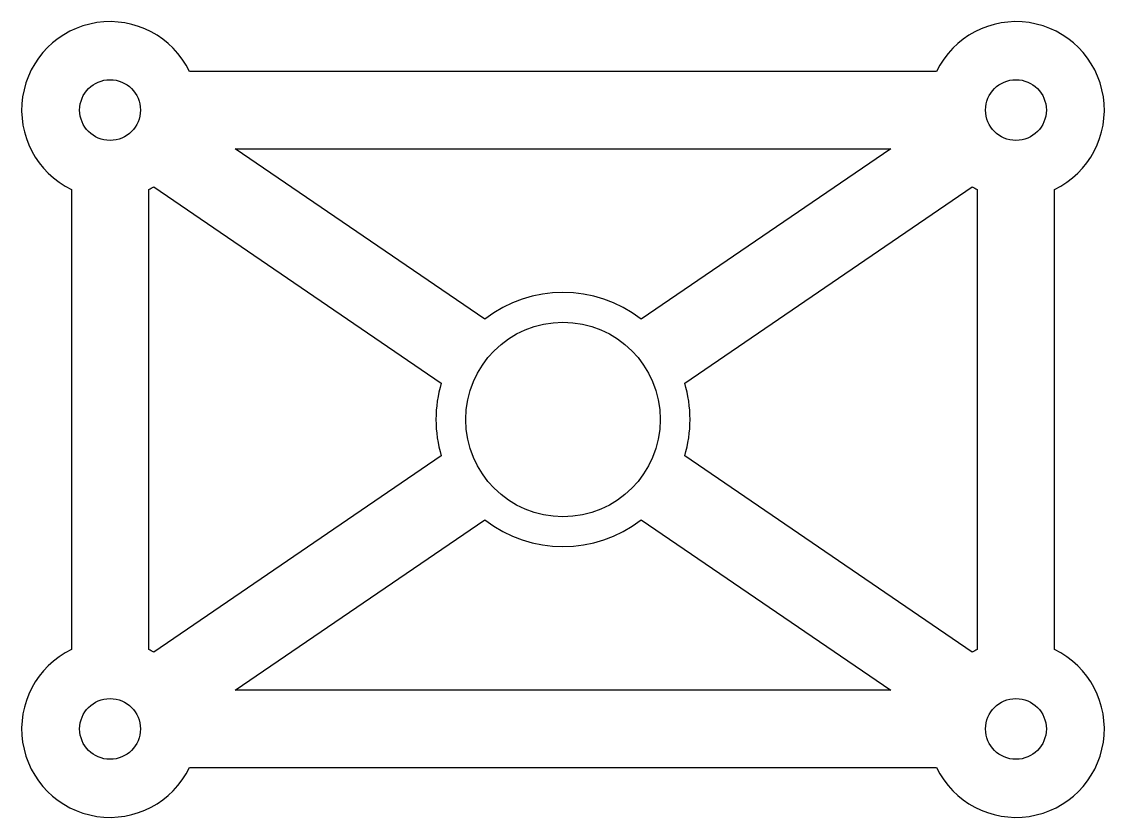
# Model space of a CAD drawing. Header units: millimetres. Extents: x -49 to 49, y -36 to 36.
import ezdxf

# ---------------------------------------------------------------- set-up
doc = ezdxf.new("R2010")
doc.units = ezdxf.units.MM

msp = doc.modelspace()

# ---------------------------------------------------------------- linework, layer by layer
for p, q in [((33.806, 31.5), (-33.806, 31.5)), ((-29.669, 24.5), (29.669, 24.5)), ((-7.072, 9.068), (-29.669, 24.5)), ((29.669, 24.5), (7.072, 9.068)), ((-44.5, 20.806), (-44.5, -20.806)), ((-37.5, -20.806), (-37.5, 20.806)), ((-37.033, 21.053), (-11.02, 3.288)), ((11.02, 3.288), (37.033, 21.053)), ((37.5, 20.806), (37.5, -20.806)), ((44.5, -20.806), (44.5, 20.806)), ((-11.02, -3.288), (-37.033, -21.053)), ((37.033, -21.053), (11.02, -3.288)), ((-29.669, -24.5), (-7.072, -9.068)), ((7.072, -9.068), (29.669, -24.5)), ((29.669, -24.5), (-29.669, -24.5)), ((-33.806, -31.5), (33.806, -31.5))]:
    msp.add_line(p, q)
for centre, radius in [((-41, 28), 2.75), ((41, 28), 2.75), ((0, 0), 8.8), ((-41, -28), 2.75), ((41, -28), 2.75)]:
    msp.add_circle(centre, radius)
for centre, radius, start, end in [((-41, 28), 8, 25.94448, 244.05552), ((41, 28), 8, -64.05552, 154.05552), ((-41, 28), 8, 295.94448, 299.7253), ((41, 28), 8, 240.2747, 244.05552), ((0, 0), 11.5, 52.04915, 127.95085), ((0, 0), 11.5, 163.38871, 196.61129), ((0, 0), 11.5, 343.38871, 376.61129), ((0, 0), 11.5, 232.04915, 307.95085), ((-41, -28), 8, 115.94448, 334.05552), ((-41, -28), 8, 420.2747, 424.05552), ((41, -28), 8, 205.94448, 424.05552), ((41, -28), 8, 115.94448, 119.7253)]:
    msp.add_arc(centre, radius, start, end)

doc.saveas('drawing.dxf')
